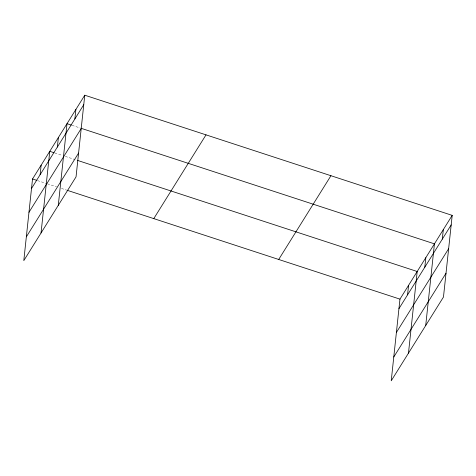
<?xml version="1.0" encoding="UTF-8"?>
<svg xmlns="http://www.w3.org/2000/svg" width="476" height="476" viewBox="0 0 476 476"><rect width="100%" height="100%" fill="white"/><g stroke="black" fill="none" stroke-linecap="round" stroke-linejoin="round"><path stroke-width="0.36" stroke-dasharray="2.38 1.78" d="M71.941 125.295L80.402 128.062M54.704 152.939L62.457 155.474M65.277 156.396L75.143 159.621M37.461 180.577L46.624 183.575M47.332 183.807L56.495 186.8M61.428 188.413L66.366 190.031"/><path stroke-width="0.71" d="M84.77 95.206L32.529 178.964L23.8 260.628L76.041 176.87L84.77 95.206L452.2 215.372L443.471 297.036L391.23 380.794L399.959 299.13L452.2 215.372M40.127 174.668L41.15 165.142M41.037 232.99L49.766 151.32L53.996 152.707M57.37 147.024L58.387 137.504M58.28 205.346L67.009 123.683L71.233 125.063M74.869 118.964L75.886 109.444M407.563 294.834L408.581 285.308M408.473 353.156L417.196 271.493L77.261 160.317M424.8 267.197L425.818 257.671M425.711 325.513L434.439 243.849L81.104 128.294M442.299 239.136L443.317 229.61M31.511 188.484L83.752 104.726M28.965 212.296L81.206 128.532M26.347 236.822L78.588 153.064M153.778 218.621L206.019 134.857M278.704 259.474L330.945 175.715M398.942 308.656L451.183 224.898M396.395 332.462L448.636 248.704M393.777 356.988L446.018 273.23M32.529 178.964L36.759 180.345M67.068 190.257L399.959 299.13"/></g></svg>
